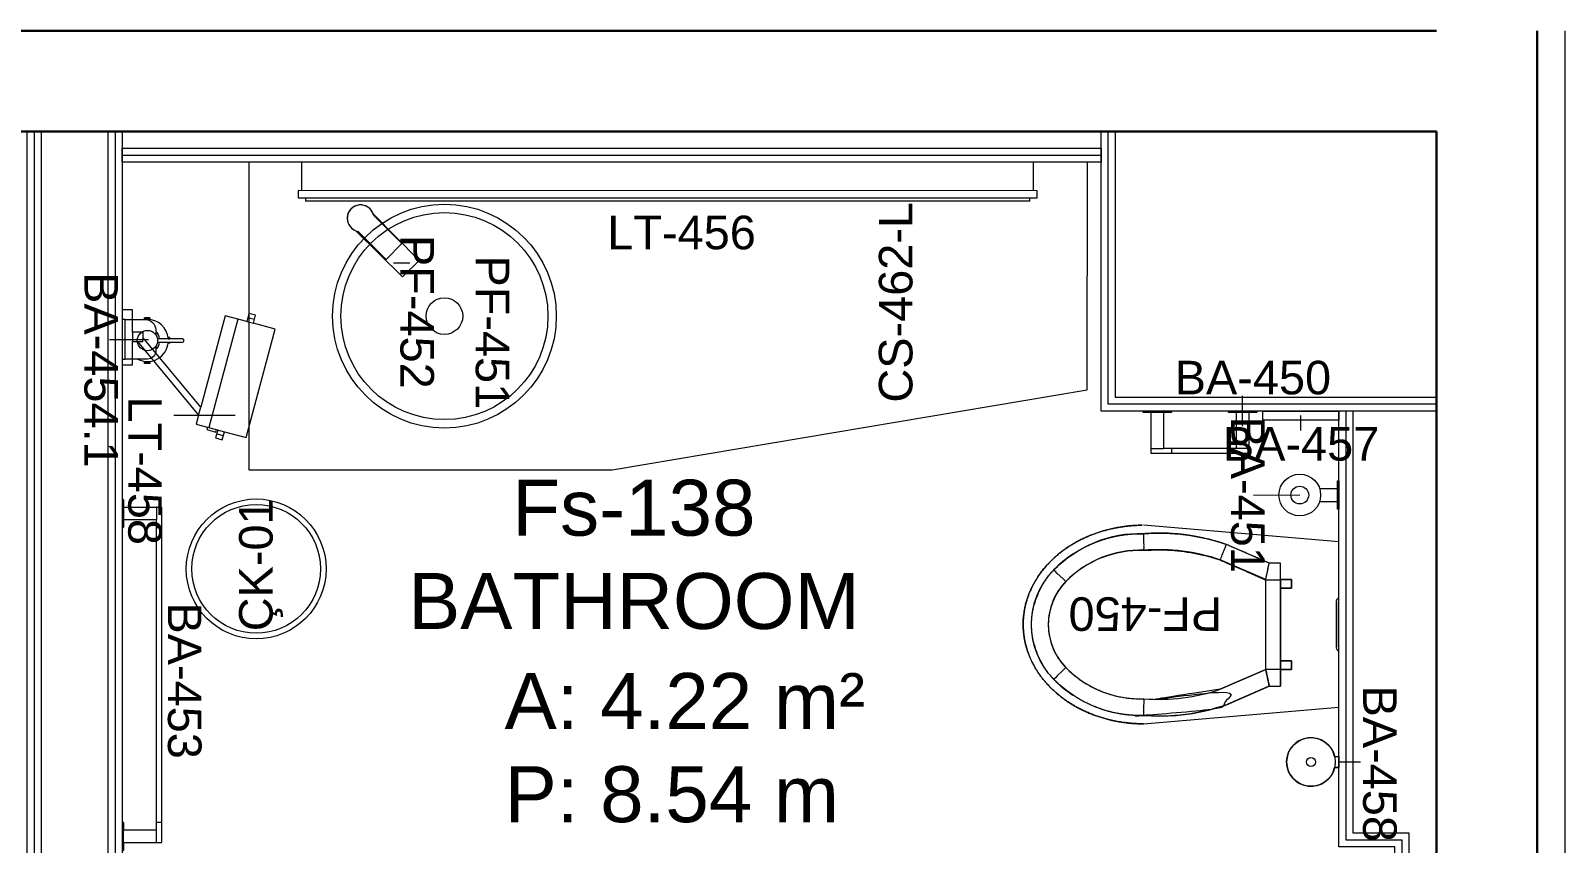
# Model space of a CAD drawing. Header units: centimetres. Extents: x 118932 to 154602, y -32682 to -23521.
# Drawn here: x 141297.3 to 141571.7, y -27635.5 to -27490.3 of the extents above; entities that cross this region are included whole.
import ezdxf

# ---------------------------------------------------------------- set-up
doc = ezdxf.new("R2010")
doc.units = ezdxf.units.CM
doc.header["$LTSCALE"] = 50
doc.header["$MEASUREMENT"] = 0
for name, color, linetype, lineweight, true_color in [('GEN_00_BL_Yazı', 7, 'Continuous', 0, 0x4f5250), ('GEN_00_BL_Ölçü Dış', 7, 'Continuous', 5, 0x766a5e), ('GEN_02_TF_Islak Hacim', 7, 'Continuous', 5, 0x007cb0), ('GEN_02_TF_Mobilya', 7, 'Continuous', 5, 0x745e3d), ('GEN_05_ML_Alçıpan', 7, 'Continuous', 18, 0x008b29), ('GEN_05_ML_Alçıpan_giydirme', 7, 'Continuous', 18, 0x7ebab5), ('KALACAK DUVARLAR', 7, 'Continuous', 30, 0x005387)]:
    doc.layers.add(name, color=color, linetype=linetype, lineweight=lineweight, true_color=true_color)
doc.styles.add('ARIAL', font='arial.ttf')
doc.styles.add('Arial_6', font='arial.ttf', dxfattribs={"height": 59.5325})

# ---------------------------------------------------------------- blocks, each defined once
blk = doc.blocks.new('KALACAK DUVALAR LEVEL 0 C BLOK')
at = {"layer": 'KALACAK DUVARLAR'}
for p, q in [((633.07, 1104.82, 0), (6.67, 1104.81, 0)), ((6.67, 1086.81, 0), (633.07, 1086.82, 0))]:
    blk.add_line(p, q, dxfattribs=at)
at = {"layer": 'KALACAK DUVARLAR', "elevation": 0}
blk.add_lwpolyline([(633.07, 1086.82), (633.07, 879.11), (651.07, 879.11), (651.07, 1104.82)], dxfattribs=at)
blk = doc.blocks.new('452 faucet')
at = {"layer": 'GEN_02_TF_Islak Hacim'}
for p, q in [((-1.94, 2.66), (-2.04, 2.66)), ((-2.04, 2.15), (-1.95, 2.15))]:
    blk.add_line(p, q, dxfattribs=at)
at = {"layer": 'GEN_02_TF_Islak Hacim', "flags": 128}
for points in [[(2.66, 1.5), (10.93, 9.85), (7.98, 12.81), (-0.43, 4.57)], [(2.77, 1.91), (7.78, 6.92), (4.95, 9.74), (-0.12, 4.67)]]:
    blk.add_lwpolyline(points, dxfattribs=at)
at = {"layer": 'GEN_02_TF_Islak Hacim'}
for start, end in [(103.2039, 349.4026), (111.0963, 172.457), (184.6196, 339.2871)]:
    blk.add_arc((0.43, 2.35), 2.38, start, end, dxfattribs=at)
blk = doc.blocks.new('pr 451 rooms sink')
at = {"layer": 'GEN_00_BL_Yazı'}
blk.add_line((-9.51, -14.12), (-9.51, -11.21), dxfattribs=at)
at = {"layer": 'GEN_02_TF_Islak Hacim'}
for radius in [20, 18.5, 3.27]:
    blk.add_circle((0, -5), radius, dxfattribs=at)
blk.add_blockref('452 faucet', (-17.93, -22.35))
at = {"layer": 'GEN_00_BL_Yazı', "char_height": 6, "width": 26.0709, "attachment_point": 1, "style": 'Arial_6'}
for s, insert in [('PF-451', (-10.85, 6.59)), ('PF-452', (-14.51, -6.87))]:
    blk.add_mtext(s, dxfattribs=dict(at, insert=insert))
blk = doc.blocks.new('LEFT 462 TEZGAH')
at = {"layer": 'GEN_02_TF_Islak Hacim'}
blk.add_lwpolyline([(52.71, 65), (-2.29, 65), (-2.29, 0), (12.01, -84.92), (52.72, -85), (52.71, 65)], dxfattribs=at)
at = {"rotation": 180}
blk.add_blockref('pr 451 rooms sink', (25.21, 25), dxfattribs=at)
at = {"layer": 'GEN_00_BL_Yazı', "insert": (9.75, -53.76), "char_height": 6, "width": 26.5421, "attachment_point": 7, "style": 'Arial_6'}
blk.add_mtext('CS-462-L', dxfattribs=at)
blk = doc.blocks.new('makeup mirror 16__hcr07922_rfa - LT-458 SHAVING MIRROR-14453733-TYPE J')
at = {"layer": 'GEN_00_BL_Yazı'}
blk.add_line((48117.6, 10856), (48007.7, 10856), dxfattribs=at)
at = {"layer": 'GEN_02_TF_Islak Hacim'}
for p, q in [((47933.7, 11045.1), (47915.6, 11045.1)), ((47915.6, 11045.1), (47915.6, 10946.6)), ((47933.6, 11005.1), (47933.7, 11045.1)), ((48099.6, 11034.3), (48055.8, 10870.9)), ((48138.4, 11023.9), (48099.6, 11034.3)), ((48142.1, 11038.5), (48138.4, 11023.9)), ((48140.3, 11031.2), (48151.9, 11028.1)), ((48153.7, 11035.3), (48142.1, 11038.5)), ((48150, 11020.8), (48153.7, 11035.3)), ((47952.7, 11005.1), (47933.6, 11005.1)), ((47933.6, 11005.1), (47933.6, 10988)), ((47952.7, 10995), (47952.7, 11005.1)), ((48122.1, 11028.3), (48070.2, 10834.5)), ((48137, 10816.6), (48188.9, 11010.4)), ((48138.4, 11023.9), (48150, 11020.8)), ((48188.9, 11010.4), (48150, 11020.8)), ((47933.6, 10946.6), (47933.6, 10988)), ((47933.6, 10988), (47942.9, 10988)), ((47942.9, 10988), (48052, 10856.8)), ((47942.9, 10988), (47952.6, 10988)), ((47952.6, 10988), (47952.7, 10995)), ((48055.8, 10870.9), (47952.7, 10995)), ((47915.6, 10946.6), (47933.6, 10946.6)), ((48052, 10856.8), (48055.8, 10870.9)), ((48052, 10856.8), (48047.7, 10840.4)), ((48047.7, 10840.4), (48067.8, 10835.2)), ((48067.8, 10835.2), (48066.6, 10830.7)), ((48066.6, 10830.7), (48083.1, 10826.3)), ((48067.8, 10835.2), (48098.1, 10827.1)), ((48086.5, 10830.2), (48082.5, 10815.9)), ((48082.5, 10815.9), (48094.1, 10812.8)), ((48083.1, 10826.3), (48084.3, 10830.7)), ((48084.3, 10830.7), (48086.5, 10830.2)), ((48084.6, 10823.1), (48096.2, 10820)), ((48094.1, 10812.8), (48098.1, 10827.1)), ((48098.1, 10827.1), (48137, 10816.6))]:
    blk.add_line(p, q, dxfattribs=at)
at = {"layer": 'GEN_00_BL_Yazı', "insert": (47986.3, 10890.1), "char_height": 60, "width": 251.286, "attachment_point": 1, "rotation": 270, "style": 'Arial_6'}
blk.add_mtext('LT-458', dxfattribs=at)
blk = doc.blocks.new('Soap Dispenser - Trio - BA-454 SOAP DISPENSER -single-14380691-TYPE J')
at = {"layer": 'GEN_00_BL_Yazı'}
blk.add_line((1.1, -47.1), (1.1, 22.9), dxfattribs=at)
at = {"layer": 'GEN_02_TF_Islak Hacim', "flags": 128}
for points in [[(37.9, -5), (37.9, 0), (-33.1, 0), (-33.1, -5)], [(-38.5, -39.5), (-38.5, -49.5), (-40.9, -49.5), (-40.9, -39.5)], [(40.5, -49.5), (40.5, -39.5), (37.9, -39.5), (37.9, -49.5)], [(40.3, -39.5), (40.3, -49.5), (38.6, -49.5), (38.6, -39.5)], [(-4.4, -84.9), (-4.4, -83), (-3, -83), (-3, -84.9)], [(5.6, -84.9), (5.6, -83), (3, -83), (3, -84.9)]]:
    blk.add_lwpolyline(points, close=True, dxfattribs=at)
for points in [[(-9.8, -60.2), (-17.9, -60.2, -0.414214), (-33.1, -45), (-33.1, -5)], [(37.9, -5), (37.9, -40.2, -0.39688), (19.1, -60.2), (9.9, -60.2)], [(-3, -62.6), (-3, -102.6), (-3, -102.8), (-3, -103), (-3, -103.2), (-3, -103.4), (-3, -103.6), (-3, -103.8), (-3, -104), (-3, -104.2), (-3, -104.4), (-3, -104.5), (-3, -104.7), (-3, -104.9), (-3, -105.1), (-3, -105.2), (-3, -105.4), (-3, -105.6), (-3, -105.7), (-3, -105.9), (-3, -106), (-3, -106.2), (-3, -106.3), (-3, -106.4), (-3, -106.6), (-3, -106.7), (-3, -106.8), (-3, -106.9), (-3, -107), (-3, -107.1), (-3, -107.2), (-3, -107.6, 1), (3, -107.6), (3, -107.6), (3, -107.6), (3, -107.6), (3, -107.5), (3, -107.5), (3, -107.4), (3, -107.4), (3, -107.3), (3, -107.3), (3, -107.2), (3, -107.1), (3, -107), (3, -106.9), (3, -106.8), (3, -106.7), (3, -106.6), (3, -106.5), (3, -106.4), (3, -106.2), (3, -106.1), (3, -105.9), (3, -105.8), (3, -105.6), (3, -105.5), (3, -105.3), (3, -105.1), (3, -104.9), (3, -104.8), (3, -104.6), (3, -104.4), (3, -104.2), (3, -104), (3, -103.8), (3, -103.6), (3, -103.4), (3, -103.2), (3, -103), (3, -102.8), (3, -102.6), (3, -102.6), (3, -62.6)]]:
    blk.add_lwpolyline(points, format="xyb", dxfattribs=at)
for points in [[(-37.2, -49.5), (-40.9, -49.5), (-40.9, -39.5), (-37.1, -39.5)], [(-3, -82.3), (-3, -85), (-4.4, -85), (-4.4, -82.2)], [(3, -82.3), (3, -85), (5.6, -85), (5.6, -82)]]:
    blk.add_lwpolyline(points, dxfattribs=at)
at = {"layer": 'GEN_02_TF_Islak Hacim'}
blk.add_circle((0, -45), 18.2, dxfattribs=at)
for radius, start, end in [(37.5, 152.0898, 265.4435), (37.5, 274.5565, 1.1736), (22, 224.0164, 262.212), (22, 277.788, 316.0936)]:
    blk.add_arc((0, -45), radius, start, end, dxfattribs=at)
at = {"layer": 'GEN_00_BL_Yazı', "insert": (122.2, 7.7), "char_height": 60, "width": 331.384, "attachment_point": 1, "rotation": 180, "style": 'Arial_6'}
blk.add_mtext('BA-454.1', dxfattribs=at)
blk = doc.blocks.new('sanitary bag dispenser - BA-457 BAG DISPENSER-14823600-TYPE J')
at = {"layer": 'GEN_00_BL_Yazı'}
blk.add_line((145, -37.4), (145, -10.5), dxfattribs=at)
at = {"layer": 'GEN_02_TF_Islak Hacim'}
blk.add_lwpolyline([(213, -3), (213, -19.4), (77, -19.4), (77, -3)], close=True, dxfattribs=at)
at = {"layer": 'GEN_00_BL_Yazı', "insert": (5.9, -31.4), "char_height": 60, "width": 265.421, "attachment_point": 1, "style": 'Arial_6'}
blk.add_mtext('BA-457', dxfattribs=at)
blk = doc.blocks.new('Accessory-Tissue_Holder-KOHLER-Composed-K-73148 - BA-451 SPARE TP-14820996-TYPE GxL')
at = {"layer": 'GEN_00_BL_Yazı'}
blk.add_line((-52678, -5376.6), (-52678.1, -5294), dxfattribs=at)
at = {"layer": 'GEN_02_TF_Islak Hacim'}
blk.add_lwpolyline([(-52653.4, -5226.7), (-52667.2, -5226.7), (-52688.8, -5226.7), (-52702.6, -5226.7, -0.414214), (-52703.4, -5225.8), (-52703.4, -5224.2), (-52652.6, -5224.2), (-52652.6, -5225.8, -0.414214)], format="xyb", close=True, dxfattribs=at)
for points in [[(-52688.8, -5226.7, 0.414214), (-52689.4, -5227.3), (-52689.4, -5258.6)], [(-52666.5, -5258.6), (-52666.5, -5227.3, 0.414214), (-52667.2, -5226.7)]]:
    blk.add_lwpolyline(points, format="xyb", dxfattribs=at)
for radius in [37.3, 15.9]:
    blk.add_circle((-52678, -5294.1), radius, dxfattribs=at)
at = {"layer": 'GEN_00_BL_Yazı', "insert": (-52538.9, -5356.8), "char_height": 60, "width": 265.421, "attachment_point": 3, "style": 'Arial_6'}
blk.add_mtext('BA-451', dxfattribs=at)
blk = doc.blocks.new('Accessory-Tissue_Holder-KOHLER-Composed-K-73147 - BA-450 TOILET PAPER HOLDER-14820997-TYPE GxL')
at = {"layer": 'GEN_00_BL_Yazı'}
blk.add_line((-51986.7, -5251.1), (-51986.7, -5197.1), dxfattribs=at)
at = {"layer": 'GEN_02_TF_Islak Hacim', "lineweight": 13}
for p, q in [((-52113.8, -5290.7), (-52113.8, -5299.6)), ((-52012.2, -5299.6), (-52012.2, -5290.7))]:
    blk.add_line(p, q, dxfattribs=at)
for points in [[(-52113.8, -5224.2), (-52113.8, -5225.9, -0.414214), (-52114.6, -5226.7), (-52128.5, -5226.7), (-52149.8, -5226.7), (-52163.8, -5226.7, -0.414214), (-52164.6, -5225.9), (-52164.6, -5224.2), (-52113.8, -5224.2)], [(-51961.4, -5224.2), (-51961.4, -5225.9, -0.414214), (-51962.2, -5226.7), (-51976.1, -5226.7), (-51997.4, -5226.7), (-52011.4, -5226.7, -0.414214), (-52012.2, -5225.9), (-52012.2, -5224.2), (-51961.4, -5224.2)], [(-51976.2, -5290.7, 0.414214), (-51975.3, -5289.9), (-51975.3, -5227.5, 0.414214), (-51976.1, -5226.7), (-51997.4, -5226.7, 0.414214), (-51998.2, -5227.5), (-51998.2, -5289.9, 0.414214), (-51997.4, -5290.7)], [(-52149.8, -5290.7, 0.414214), (-52150.6, -5291.5), (-52150.6, -5298.8, 0.414214), (-52149.8, -5299.6), (-51976.2, -5299.6, 0.414214), (-51975.3, -5298.8), (-51975.3, -5291.5, 0.414214), (-51976.2, -5290.7), (-51997.4, -5290.7), (-52128.6, -5290.7)]]:
    blk.add_lwpolyline(points, format="xyb", dxfattribs=at)
blk.add_lwpolyline([(-52149.8, -5226.7, 0.414214), (-52150.6, -5227.5), (-52150.6, -5289.9, 0.414214), (-52149.8, -5290.7), (-52128.6, -5290.7, 0.414214), (-52127.7, -5289.9), (-52127.7, -5227.5, 0.414214), (-52128.5, -5226.7), (-52149.8, -5226.7)], format="xyb", close=True, dxfattribs=at)
at = {"layer": 'GEN_00_BL_Yazı', "insert": (-52108.1, -5134.2), "char_height": 60, "width": 265.421, "attachment_point": 1, "style": 'Arial_6'}
blk.add_mtext('BA-450', dxfattribs=at)
blk = doc.blocks.new('Escobillero-pared_Tres-Max-tres_13463624 - BA-458 TOILET BRUSH HOLDER-14820998-TYPE J')
at = {"layer": 'GEN_00_BL_Yazı'}
blk.add_line((0, 50), (0, 88.6), dxfattribs=at)
at = {"layer": 'GEN_02_TF_Islak Hacim'}
for p, q in [((-10, 42.3), (-10, 50)), ((-10, 50), (10, 50)), ((10, 50), (-10, 50)), ((-10, 42.3), (-10, 50)), ((10, 50), (10, 42.3)), ((10, 42.3), (10, 50))]:
    blk.add_line(p, q, dxfattribs=at)
for radius in [43.5, 8]:
    blk.add_circle((0, 0), radius, dxfattribs=at)
blk.add_arc((0, 0), 43.5, 103.2903, 76.7097, dxfattribs=at)
at = {"layer": 'GEN_00_BL_Yazı', "insert": (143, 153.2), "char_height": 60, "width": 265.421, "attachment_point": 3, "style": 'Arial_6'}
blk.add_mtext('BA-458', dxfattribs=at)
blk = doc.blocks.new('Accessory-Towel_Bar-KOHLER-Composed-K-73142 _1_ - BA-453 TOWEL BAR 24_-14138606-TYPE GxL')
at = {"layer": 'GEN_02_TF_Islak Hacim', "lineweight": 13}
for p, q in [((-53279.2, -6870.5), (-53279.2, -6863.3)), ((-53279.2, -6929.9), (-53279.2, -6872.2)), ((-53278.4, -6862.5), (-52680, -6862.5)), ((-53278.4, -6871.4), (-53257.1, -6871.4)), ((-52701.3, -6871.4), (-53257.1, -6871.4)), ((-53256.3, -6872.2), (-53256.3, -6929.9)), ((-53242.4, -6862.5), (-53242.4, -6871.4)), ((-52716.1, -6871.4), (-52716.1, -6862.5)), ((-52702.1, -6929.9), (-52702.1, -6872.2)), ((-52680, -6871.4), (-52701.3, -6871.4)), ((-52679.2, -6863.3), (-52679.2, -6870.5)), ((-52679.2, -6872.2), (-52679.2, -6929.9)), ((-53293.2, -6932.7), (-53293.2, -6931.5)), ((-53293.2, -6932.7), (-53242.4, -6932.7)), ((-53292.4, -6930.7), (-53278.4, -6930.7)), ((-53278.4, -6930.7), (-53257.1, -6930.7)), ((-53257.1, -6930.7), (-53243.2, -6930.7)), ((-53242.4, -6931.5), (-53242.4, -6932.7)), ((-52716.1, -6932.7), (-52716.1, -6931.5)), ((-52716.1, -6932.7), (-52665.3, -6932.7)), ((-52715.3, -6930.7), (-52701.3, -6930.7)), ((-52680, -6930.7), (-52701.3, -6930.7)), ((-52680, -6930.7), (-52666.1, -6930.7)), ((-52665.3, -6931.5), (-52665.3, -6932.7))]:
    blk.add_line(p, q, dxfattribs=at)
for centre, radius, start, end in [((-53278.4, -6863.3), 0.82, 90, 180), ((-53278.4, -6870.5), 0.814, 180, 270), ((-53278.4, -6872.2), 0.814, 90, 180), ((-53257.1, -6872.2), 0.814, 0, 90), ((-52701.3, -6872.2), 0.814, 90, 180), ((-52680, -6863.3), 0.82, 0, 90), ((-52680, -6870.5), 0.814, 270, 0), ((-52680, -6872.2), 0.814, 0, 90), ((-53292.4, -6931.5), 0.797, 90, 180), ((-53278.4, -6929.9), 0.804, 180, 270), ((-53257.1, -6929.9), 0.804, 270, 0), ((-53243.2, -6931.5), 0.797, 0, 90), ((-52715.3, -6931.5), 0.797, 90, 180), ((-52701.3, -6929.9), 0.804, 180, 270), ((-52680, -6929.9), 0.804, 270, 0), ((-52666.1, -6931.5), 0.797, 0, 90)]:
    blk.add_arc(centre, radius, start, end, dxfattribs=at)
at = {"layer": 'GEN_00_BL_Yazı', "insert": (-53108.7, -6791.1), "char_height": 60, "width": 265.421, "attachment_point": 1, "style": 'Arial_6'}
blk.add_mtext('BA-453', dxfattribs=at)
blk = doc.blocks.new('Toilet_wall_hung_6505 - PF-450 TOILET-12873441-TYPE GxL')
at = {"layer": 'GEN_02_TF_Islak Hacim'}
for p, q in [((-91.8, 508.9), (-95.2, 512.3)), ((91.4, 508.9), (94.8, 512.3)), ((-177.5, 355), (-148, 5.5)), ((-177.5, 355), (-148, 5.5)), ((148, 5.5), (177.5, 355)), ((148, 5.5), (177.5, 355)), ((-80.2, 136.2), (-115.5, 217.5)), ((-115.5, 217.5), (-80.2, 136.2)), ((-80.2, 136.2), (-115.5, 217.5)), ((79.8, 136.2), (115.2, 217.5)), ((109.8, 130), (143.1, 206.7)), ((109.8, 130), (143.1, 206.7)), ((-110.2, 130), (-110.2, 110)), ((-110.2, 130), (-110.2, 110)), ((-110.2, 110), (109.8, 110)), ((-80.2, 110), (-110.2, 110)), ((-80.2, 136.2), (79.8, 136.2)), ((-80.2, 110), (-80.2, 136.2)), ((109.8, 110), (109.8, 130)), ((109.8, 110), (109.8, 130)), ((-65.2, 90), (-80.2, 90)), ((80.2, 90), (65.2, 90)), ((-148, 5.5), (148, 5.5))]:
    blk.add_line(p, q, dxfattribs=at)
at = {"layer": 'GEN_02_TF_Islak Hacim', "flags": 128}
blk.add_lwpolyline([(-143.5, 206.7, -0.102893), (-162.7, 355, -0.208147), (-98, 515.2, -0.407287), (97.6, 515.2, -0.208147), (162.3, 355, -0.102893), (143.1, 206.7), (147.7, 220.6), (151.6, 234.8), (155, 249.1), (157.9, 263.5), (160.1, 278), (161.8, 292.6), (162.9, 307.2), (163.3, 321.9), (163.3, 336.6), (162.6, 351.3), (162.3, 355, 0.103003), (146.6, 441.8)], format="xyb", dxfattribs=at)
at = {"layer": 'GEN_02_TF_Islak Hacim'}
for points in [[(76.6, 493.8, 0.195174), (0, 525, 0.196091), (-77, 493.7, 0.210216), (-132.7, 354.3)], [(80.2, 136.2), (115.5, 217.5, 0.103229), (132.7, 354.3, 0.210216), (77, 493.7, 0.198067), (0, 525, 0.198067), (-77, 493.7), (-82.4, 499.3), (-91.8, 508.9)], [(-95.2, 512.3), (-98, 515.2, 0.051366), (-126.3, 481)], [(132.3, 354.3, 0.210348), (76.6, 493.8), (82, 499.3), (91.4, 508.9)], [(125.9, 481, 0.051366), (97.6, 515.2), (94.8, 512.3)]]:
    blk.add_lwpolyline(points, format="xyb", dxfattribs=at)
at = {"layer": 'GEN_02_TF_Islak Hacim', "flags": 128}
blk.add_lwpolyline([(-162.7, 355), (-163.5, 340.3), (-163.8, 325.6), (-163.4, 311), (-162.5, 296.3), (-161, 281.7), (-158.9, 267.1), (-156.2, 252.7), (-152.9, 238.4), (-149.1, 224.2), (-144.7, 210.2), (-143.5, 206.7), (-110.2, 130), (-110.2, 110)], dxfattribs=at)
at = {"layer": 'GEN_02_TF_Islak Hacim'}
for points in [[(-65.2, 110), (-65.2, 90), (-80.2, 90), (-80.2, 110), (-80.2, 90), (-65.2, 90)], [(80.2, 110), (80.2, 90), (65.2, 90), (65.2, 110), (65.2, 90), (80.2, 90)]]:
    blk.add_lwpolyline(points, close=True, dxfattribs=at)
for centre, radius, start, end in [((-0.2, 415), 140, 104.7131, 119.5056), ((-0.2, 415), 140, 60.4414, 75.181), ((-0.2, 415), 110, 45.7018, 134.2982), ((53.7, 360.8), 186.5, 134.5053, 181.9918), ((-54.1, 360.8), 186.5, 358.0082, 45.4947), ((203.5, 326.9), 337.3, 175.3479, 198.9228), ((-203.9, 326.9), 337.3, 341.0772, 4.6521)]:
    blk.add_arc(centre, radius, start, end, dxfattribs=at)
for points, weights, knots in [([(-177.5, 355), (-177.5, 433.7), (-145, 501.8), (-88.7, 541.2), (-32.5, 580.5), (32.5, 580.5), (88.8, 541.2), (145, 501.8), (177.5, 433.7), (177.5, 355), (177.5, 371.1), (174.5, 403.2), (161.3, 449.1), (139.9, 490.2), (111.6, 524.5), (77.7, 550.3), (39.8, 566.4), (13.3, 570), (0, 570), (-13.3, 570), (-39.8, 566.4), (-77.7, 550.3), (-111.6, 524.5), (-139.9, 490.2), (-161.3, 449.1), (-174.5, 403.2), (-177.5, 371.1), (-177.5, 355)], [1, 0.910683602523, 0.910683602523, 1, 0.910683602523, 0.910683602523, 1, 0.910683602523, 0.910683602523, 1, 1, 1, 1, 1, 1, 1, 1, 1, 1, 1, 1, 1, 1, 1, 1, 1, 1, 1], [0, 0, 0, 0, 1.047198, 1.047198, 1.047198, 2.094395, 2.094395, 2.094395, 3.141593, 3.141593, 3.141593, 3.28445, 3.427307, 3.570164, 3.713021, 3.855878, 3.998736, 4.141593, 4.141593, 4.141593, 4.28445, 4.427307, 4.570164, 4.713021, 4.855878, 4.998736, 5.141593, 5.141593, 5.141593, 5.141593]), ([(-115.5, 217.5), (-130.6, 261.6), (-136.4, 307.8), (-132.7, 354.3), (-136.4, 307.8), (-130.6, 261.6), (-115.5, 217.5), (-117.6, 216.7), (-121.8, 215.1), (-129.8, 212), (-137.3, 209.1), (-142.5, 207.1), (-143.5, 206.7), (-143.5, 206.7), (-160.1, 254.4), (-166.6, 304.6), (-162.7, 355), (-162.7, 356.5), (-162.7, 358), (-162.8, 359.6), (-162.7, 362.5), (-162.7, 365.3), (-162.6, 368.2), (-162.5, 371.1), (-162.3, 374), (-162.2, 376.9), (-161.9, 379.7), (-161.6, 382.6), (-161.4, 385.5), (-161, 388.4), (-160.6, 391.2), (-160.2, 394.1), (-159.7, 396.9), (-159.2, 399.8), (-158.7, 402.6), (-158.1, 405.4), (-157.5, 408.2), (-156.8, 411.1), (-156.1, 413.8), (-155.4, 416.6), (-154.7, 419.4), (-153.8, 422.2), (-153, 425), (-152.2, 427.7), (-151.2, 430.4), (-150.3, 433.2), (-149.3, 435.9), (-148.3, 438.6), (-147.2, 441.3), (-146.1, 444), (-145, 446.6), (-143.8, 449.2), (-142.7, 451.9), (-141.4, 454.5), (-140.1, 457.1), (-138.9, 459.7), (-137.5, 462.2), (-136.1, 464.7), (-134.7, 467.3), (-133.3, 469.8), (-131.8, 472.2), (-130.3, 474.7), (-128.8, 477.1), (-127.2, 479.6), (-125.6, 482), (-124, 484.4), (-122.3, 486.7), (-120.6, 489.1), (-118.9, 491.4), (-117.1, 493.6), (-115.4, 495.9), (-113.5, 498.2), (-111.7, 500.4), (-109.8, 502.6), (-107.9, 504.7), (-106, 506.9), (-104, 509), (-102, 511.1), (-100, 513.1), (-98, 515.2), (-97.5, 515.7), (-97, 516.1), (-96.5, 516.6), (-95.1, 517.9), (-93.7, 519.1), (-92.4, 520.4), (-90.9, 521.6), (-89.5, 522.8), (-88.1, 524), (-86.6, 525.1), (-85.1, 526.3), (-83.6, 527.4), (-82.1, 528.5), (-80.6, 529.6), (-79.1, 530.7), (-77.5, 531.7), (-76, 532.7), (-74.4, 533.7), (-72.8, 534.7), (-71.2, 535.6), (-69.6, 536.6), (-67.9, 537.5), (-66.3, 538.4), (-64.7, 539.3), (-63, 540.1), (-61.3, 540.9), (-59.6, 541.7), (-57.9, 542.5), (-56.2, 543.3), (-54.5, 544), (-52.8, 544.7), (-51.1, 545.4), (-49.3, 546.1), (-47.6, 546.7), (-45.8, 547.3), (-44, 548), (-42.3, 548.5), (-40.5, 549.1), (-38.7, 549.6), (-36.9, 550.1), (-35.1, 550.6), (-33.3, 551), (-31.5, 551.4), (-29.6, 551.8), (-27.8, 552.2), (-26, 552.6), (-24.1, 552.9), (-22.3, 553.2), (-20.5, 553.5), (-18.6, 553.8), (-16.8, 554), (-14.9, 554.2), (-13, 554.4), (-11.2, 554.6), (-9.3, 554.7), (-7.5, 554.8), (-5.6, 554.9), (-3.7, 554.9), (-1.9, 555), (0, 555), (0.5, 555), (1.1, 555), (1.6, 555), (3.5, 554.9), (5.4, 554.9), (7.2, 554.8), (9.1, 554.7), (11, 554.5), (12.8, 554.4), (14.7, 554.2), (16.5, 554), (18.4, 553.8), (20.2, 553.5), (22.1, 553.2), (23.9, 552.9), (25.8, 552.5), (27.6, 552.2), (29.4, 551.8), (31.2, 551.4), (33.1, 551), (34.9, 550.5), (36.7, 550), (38.5, 549.5), (40.3, 549), (42, 548.5), (43.8, 547.9), (45.6, 547.3), (47.3, 546.7), (49.1, 546), (50.8, 545.4), (52.6, 544.7), (54.3, 543.9), (56, 543.2), (57.7, 542.4), (59.4, 541.7), (61.1, 540.9), (62.8, 540), (64.4, 539.2), (66.1, 538.3), (67.7, 537.4), (69.3, 536.5), (71, 535.6), (72.5, 534.6), (74.1, 533.6), (75.7, 532.6), (77.3, 531.6), (78.8, 530.5), (80.4, 529.5), (81.9, 528.4), (83.4, 527.3), (84.9, 526.2), (86.3, 525), (87.8, 523.9), (89.3, 522.7), (90.7, 521.5), (92.1, 520.3), (93.5, 519), (94.9, 517.8), (96.2, 516.5), (97.6, 515.2), (98.7, 514.1), (99.7, 513), (100.8, 512), (102.8, 509.9), (104.8, 507.8), (106.7, 505.6), (108.6, 503.5), (110.5, 501.3), (112.4, 499.1), (114.2, 496.8), (116, 494.6), (117.8, 492.3), (119.5, 490), (121.2, 487.7), (122.9, 485.4), (124.5, 483), (126.1, 480.6), (127.8, 478.2), (129.3, 475.7), (130.8, 473.3), (132.3, 470.8), (133.7, 468.3), (135.1, 465.8), (136.6, 463.3), (137.9, 460.7), (139.2, 458.1), (140.5, 455.6), (141.7, 452.9), (142.9, 450.3), (144.1, 447.7), (145.3, 445), (146.4, 442.4), (147.5, 439.7), (148.5, 437), (149.5, 434.3), (150.5, 431.6), (151.4, 428.8), (152.2, 426.1), (153.1, 423.4), (153.9, 420.6), (154.7, 417.8), (155.5, 415), (156.1, 412.2), (156.8, 409.4), (157.5, 406.6), (158, 403.8), (158.6, 400.9), (159.1, 398.1), (159.6, 395.2), (160, 392.4), (160.5, 389.5), (160.8, 386.7), (161.1, 383.8), (161.4, 380.9), (161.7, 378.1), (161.9, 375.2), (162.1, 372.3), (162.2, 369.4), (162.3, 366.5), (162.4, 363.7), (162.3, 360.8), (162.3, 357.9), (162.3, 355)], [1, 0.985941487209, 0.985941487209, 1, 0.985941483871, 0.985941483871, 1, 1, 1, 1, 1, 1, 1, 1, 0.986032014241, 0.986032014241, 1, 1, 1, 1, 1, 1, 1, 1, 1, 1, 1, 1, 1, 1, 1, 1, 1, 1, 1, 1, 1, 1, 1, 1, 1, 1, 1, 1, 1, 1, 1, 1, 1, 1, 1, 1, 1, 1, 1, 1, 1, 1, 1, 1, 1, 1, 1, 1, 1, 1, 1, 1, 1, 1, 1, 1, 1, 1, 1, 1, 1, 1, 1, 1, 1, 1, 1, 1, 1, 1, 1, 1, 1, 1, 1, 1, 1, 1, 1, 1, 1, 1, 1, 1, 1, 1, 1, 1, 1, 1, 1, 1, 1, 1, 1, 1, 1, 1, 1, 1, 1, 1, 1, 1, 1, 1, 1, 1, 1, 1, 1, 1, 1, 1, 1, 1, 1, 1, 1, 1, 1, 1, 1, 1, 1, 1, 1, 1, 1, 1, 1, 1, 1, 1, 1, 1, 1, 1, 1, 1, 1, 1, 1, 1, 1, 1, 1, 1, 1, 1, 1, 1, 1, 1, 1, 1, 1, 1, 1, 1, 1, 1, 1, 1, 1, 1, 1, 1, 1, 1, 1, 1, 1, 1, 1, 1, 1, 1, 1, 1, 1, 1, 1, 1, 1, 1, 1, 1, 1, 1, 1, 1, 1, 1, 1, 1, 1, 1, 1, 1, 1, 1, 1, 1, 1, 1, 1, 1, 1, 1, 1, 1, 1, 1, 1, 1, 1, 1, 1, 1, 1, 1, 1, 1, 1, 1, 1, 1, 1, 1, 1, 1, 1, 1, 1, 1, 1, 1, 1, 1, 1, 1, 1, 1, 1, 1, 1], [0, 0, 0, 0, 0.411459, 0.411459, 0.411459, 0.822918, 0.822918, 0.822918, 0.965775, 1.108632, 1.394346, 1.608632, 1.822918, 1.822918, 1.822918, 2.233045, 2.233045, 2.233045, 3.233045, 3.233045, 3.233045, 4.233045, 4.233045, 4.233045, 5.233045, 5.233045, 5.233045, 6.233045, 6.233045, 6.233045, 7.233045, 7.233045, 7.233045, 8.233045, 8.233045, 8.233045, 9.233045, 9.233045, 9.233045, 10.233045, 10.233045, 10.233045, 11.233045, 11.233045, 11.233045, 12.233045, 12.233045, 12.233045, 13.233045, 13.233045, 13.233045, 14.233045, 14.233045, 14.233045, 15.233045, 15.233045, 15.233045, 16.233045, 16.233045, 16.233045, 17.233045, 17.233045, 17.233045, 18.233045, 18.233045, 18.233045, 19.233045, 19.233045, 19.233045, 20.233045, 20.233045, 20.233045, 21.233045, 21.233045, 21.233045, 22.233045, 22.233045, 22.233045, 23.233045, 23.233045, 23.233045, 24.233045, 24.233045, 24.233045, 25.233045, 25.233045, 25.233045, 26.233045, 26.233045, 26.233045, 27.233045, 27.233045, 27.233045, 28.233045, 28.233045, 28.233045, 29.233045, 29.233045, 29.233045, 30.233045, 30.233045, 30.233045, 31.233045, 31.233045, 31.233045, 32.233045, 32.233045, 32.233045, 33.233045, 33.233045, 33.233045, 34.233045, 34.233045, 34.233045, 35.233045, 35.233045, 35.233045, 36.233045, 36.233045, 36.233045, 37.233045, 37.233045, 37.233045, 38.233045, 38.233045, 38.233045, 39.233045, 39.233045, 39.233045, 40.233045, 40.233045, 40.233045, 41.233045, 41.233045, 41.233045, 42.233045, 42.233045, 42.233045, 43.233045, 43.233045, 43.233045, 44.233045, 44.233045, 44.233045, 45.233045, 45.233045, 45.233045, 46.233045, 46.233045, 46.233045, 47.233045, 47.233045, 47.233045, 48.233045, 48.233045, 48.233045, 49.233045, 49.233045, 49.233045, 50.233045, 50.233045, 50.233045, 51.233045, 51.233045, 51.233045, 52.233045, 52.233045, 52.233045, 53.233045, 53.233045, 53.233045, 54.233045, 54.233045, 54.233045, 55.233045, 55.233045, 55.233045, 56.233045, 56.233045, 56.233045, 57.233045, 57.233045, 57.233045, 58.233045, 58.233045, 58.233045, 59.233045, 59.233045, 59.233045, 60.233045, 60.233045, 60.233045, 61.233045, 61.233045, 61.233045, 62.233045, 62.233045, 62.233045, 63.233045, 63.233045, 63.233045, 64.233045, 64.233045, 64.233045, 65.233045, 65.233045, 65.233045, 66.233045, 66.233045, 66.233045, 67.233045, 67.233045, 67.233045, 68.233045, 68.233045, 68.233045, 69.233045, 69.233045, 69.233045, 70.233045, 70.233045, 70.233045, 71.233045, 71.233045, 71.233045, 72.233045, 72.233045, 72.233045, 73.233045, 73.233045, 73.233045, 74.233045, 74.233045, 74.233045, 75.233045, 75.233045, 75.233045, 76.233045, 76.233045, 76.233045, 77.233045, 77.233045, 77.233045, 78.233045, 78.233045, 78.233045, 79.233045, 79.233045, 79.233045, 80.233045, 80.233045, 80.233045, 81.233045, 81.233045, 81.233045, 82.233045, 82.233045, 82.233045, 83.233045, 83.233045, 83.233045, 84.233045, 84.233045, 84.233045, 84.233045]), ([(-77, 493.8), (-114.8, 456.6), (-134.5, 407.3), (-132.7, 354.3), (-136, 354.4), (-142.7, 354.5), (-152.7, 354.8), (-160.6, 354.9), (-162.7, 355), (-162.7, 355), (-163.1, 369.8), (-162, 384.6), (-159.3, 399.2)], [1, 0.943504881062, 0.943504881062, 1, 1, 1, 1, 1, 1, 1, 0.996491355806, 0.996491355806, 1], [0, 0, 0, 0, 0.8293, 0.8293, 0.8293, 1.043586, 1.257872, 1.543586, 1.8293, 1.8293, 1.8293, 2.034582, 2.034582, 2.034582, 2.034582]), ([(162.3, 355), (166.2, 304.6), (159.7, 254.4), (143.1, 206.7), (132, 181.1), (120.9, 155.6), (109.8, 130), (109.8, 123.3), (109.8, 116.7), (109.8, 110), (99.8, 110), (89.8, 110), (79.8, 110), (79.8, 118.7), (79.8, 127.5), (79.8, 136.2), (91.6, 163.3), (103.4, 190.4), (115.2, 217.5), (130.3, 261.6), (136, 307.8), (132.3, 354.3), (135.6, 354.3), (142.3, 354.5), (152.3, 354.8), (160.2, 354.9), (162.3, 355), (162.3, 355)], [1, 0.986032014241, 0.986032014241, 1, 1, 1, 1, 1, 1, 1, 1, 1, 1, 1, 1, 1, 1, 1, 1, 0.985941483871, 0.985941483871, 1, 1, 1, 1, 1, 1, 1], [0, 0, 0, 0, 0.410127, 0.410127, 0.410127, 1.410127, 1.410127, 1.410127, 2.410127, 2.410127, 2.410127, 3.410127, 3.410127, 3.410127, 4.410127, 4.410127, 4.410127, 5.410127, 5.410127, 5.410127, 5.821586, 5.821586, 5.821586, 6.035872, 6.250158, 6.535872, 6.821586, 6.821586, 6.821586, 6.821586])]:
    blk.add_rational_spline(points, weights, degree=3, knots=knots, dxfattribs=at)
for points, knots in [([(-80.2, 136.2), (-82.8, 135.7), (-88, 134.6), (-95.4, 133.1), (-101.7, 131.8), (-108.1, 130.4), (-110.2, 130), (-110.2, 130), (-121.3, 155.6), (-132.4, 181.1), (-143.5, 206.7), (-132.4, 181.1), (-121.3, 155.6), (-110.2, 130), (-100.2, 132.1), (-90.2, 134.2), (-80.2, 136.2), (-26.9, 136.2), (26.5, 136.2), (79.8, 136.2), (79.8, 127.5), (79.8, 118.7), (79.8, 110), (26.5, 110), (-26.9, 110), (-80.2, 110), (-80.2, 118.7), (-80.2, 127.5), (-80.2, 136.2), (-26.9, 136.2), (26.5, 136.2), (79.8, 136.2), (89.8, 134.2), (99.9, 132.2), (109.9, 130.2)], [0, 0, 0, 0, 0.166667, 0.333333, 0.5, 0.666667, 1, 1, 1, 2, 2, 2, 3, 3, 3, 4, 4, 4, 5, 5, 5, 6, 6, 6, 7, 7, 7, 8, 8, 8, 9, 9, 9, 10, 10, 10, 10]), ([(115.2, 217.5), (118.3, 216.3), (124.6, 213.9), (133.9, 210.3), (141.2, 207.4), (143.1, 206.7), (143.1, 206.7)], [-1, -1, -1, -1, -0.785714, -0.571429, -0.285714, 0, 0, 0, 0]), ([(79.8, 136.2), (82.4, 135.7), (87.7, 134.6), (95, 133.1), (101.3, 131.8), (107.7, 130.4), (109.8, 130), (109.8, 130)], [0, 0, 0, 0, 0.166667, 0.333333, 0.5, 0.666667, 1, 1, 1, 1]), ([(-48.3, 5.5), (-48.2, 5.7), (-47.9, 6.1), (-47.5, 6.6), (-46.9, 7.2), (-46.1, 8), (-45.2, 8.6), (-44.4, 9), (-43.6, 9.3), (-42.2, 9.8), (-40.9, 10), (-40, 10), (-13.3, 10), (13.3, 10), (40, 10), (13.3, 10), (-13.3, 10), (-40, 10), (-13.3, 10), (13.3, 10), (40, 10), (40.9, 10), (42.2, 9.8), (43.8, 9.3), (44.8, 8.8), (45.6, 8.3), (46.3, 7.8), (46.9, 7.2), (47.5, 6.6), (47.9, 6.1), (48.2, 5.7), (48.3, 5.5)], [0, 0, 0, 0, 0.043096, 0.084763, 0.12643, 0.209763, 0.293096, 0.334763, 0.37643, 0.459763, 0.62643, 0.62643, 0.62643, 1.62643, 1.62643, 1.62643, 2.62643, 2.62643, 2.62643, 3.62643, 3.62643, 3.62643, 3.793096, 3.87643, 3.959763, 4.00143, 4.043096, 4.12643, 4.168096, 4.209763, 4.25286, 4.25286, 4.25286, 4.25286])]:
    blk.add_open_spline(points, degree=3, knots=knots, dxfattribs=at)
at = {"layer": 'GEN_00_BL_Yazı', "insert": (49.5, 214), "char_height": 60, "width": 260.709, "attachment_point": 7, "rotation": 90, "style": 'Arial_6'}
blk.add_mtext('PF-450', dxfattribs=at)
blk = doc.blocks.new('Electric_Mirror-radiance - LT-456 ELETRIC MIRROR-13669292-TYPE D')
at = {"layer": 'GEN_02_TF_Mobilya'}
for p, q in [((660.4, 63.5), (-660.4, 63.5)), ((-660.4, 63.5), (-660.4, 50.8)), ((-647.7, 69.8), (647.7, 69.8)), ((-647.7, 69.8), (-647.7, 63.5)), ((647.7, 63.5), (647.7, 69.8)), ((660.4, 50.8), (660.4, 63.5)), ((-660.4, 50.8), (660.4, 50.8)), ((-654.1, 50.8), (-654.1, 0)), ((654, 50.8), (654, 0)), ((-654.1, 0), (654, 0))]:
    blk.add_line(p, q, dxfattribs=at)
at = {"layer": 'GEN_00_BL_Yazı', "insert": (107.9, 156.4), "char_height": 60, "width": 265.421, "attachment_point": 7, "rotation": 180.0026, "style": 'Arial_6'}
blk.add_mtext('LT-456', dxfattribs=at)
blk = doc.blocks.new('BANYO ÇÖP KUTUSU')
at = {"layer": 'GEN_02_TF_Islak Hacim'}
for radius in [12.5, 11.5]:
    blk.add_circle((0, 0), radius, dxfattribs=at)
at = {"layer": 'GEN_00_BL_Yazı', "insert": (-11.15, 3.06), "char_height": 6, "width": 25.1286, "attachment_point": 1, "style": 'Arial_6'}
blk.add_mtext('ÇK-01', dxfattribs=at)
blk = doc.blocks.new('LEVEL 0 ISLAK HACİM')
at = {"rotation": 90}
for name, p in [('LEFT 462 TEZGAH', (1045.16, -1160.15, 0)), ('BANYO ÇÖP KUTUSU', (981.5, -1180.12, 0))]:
    blk.add_blockref(name, p, dxfattribs=at)
for name, p, xscale, yscale, zscale, rotation in [('Electric_Mirror-radiance - LT-456 ELETRIC MIRROR-13669292-TYPE D', (1055.07, -1107.43, 0), 0.09999999999999588, 0.09999999999999588, 0.09999999999999588, 179.997415383236), ('Soap Dispenser - Trio - BA-454 SOAP DISPENSER -single-14380691-TYPE J', (957.56, -1139.3, 0), 0.1000000000000019, 0.1000000000000019, 0.1000000000000019, 90), ('Accessory-Tissue_Holder-KOHLER-Composed-K-73148 - BA-451 SPARE TP-14820996-TYPE GxL', (1697.5, -6434.72, 0), 0.1, 0.1, 0.1, 270), ('Accessory-Towel_Bar-KOHLER-Composed-K-73142 _1_ - BA-453 TOWEL BAR 24_-14138606-TYPE GxL', (1650.83, -6496.99, 0), 0.1, 0.1, 0.1, 270), ('Toilet_wall_hung_6505 - PF-450 TOILET-12873441-TYPE GxL', (1175.63, -1190.06, 0), 0.1000000000000021, 0.1000000000000021, 0.1000000000000021, 90), ('Escobillero-pared_Tres-Max-tres_13463624 - BA-458 TOILET BRUSH HOLDER-14820998-TYPE J', (1170.09, -1214.63, 0), 0.1, 0.1, 0.1, 270)]:
    blk.add_blockref(name, p, dxfattribs=dict(xscale=xscale, yscale=yscale, zscale=zscale, rotation=rotation))
for name, p, xscale, yscale, zscale in [('makeup mirror 16__hcr07922_rfa - LT-458 SHAVING MIRROR-14453733-TYPE J', (-3834, -2238.3, 0), 0.1000000000000001, 0.1000000000000001, 0.1000000000000001), ('Accessory-Tissue_Holder-KOHLER-Composed-K-73147 - BA-450 TOILET PAPER HOLDER-14820997-TYPE GxL', (6356.54, -629.5, 0), 0.1000000000000002, 0.1000000000000002, 0.1000000000000002), ('sanitary bag dispenser - BA-457 BAG DISPENSER-14823600-TYPE J', (1153.76, -1151.62, 0), 0.1000000000000002, 0.1000000000000002, 0.1000000000000002)]:
    blk.add_blockref(name, p, dxfattribs=dict(xscale=xscale, yscale=yscale, zscale=zscale))
blk = doc.blocks.new('DUVAR LEVEL 0 C BLOK')
at = {"layer": 'GEN_05_ML_Alçıpan', "elevation": 0}
for points in [[(143.32, -39.16), (118.82, -39.16), (118.82, 182.73), (121.32, 182.73), (121.32, -36.66), (143.32, -36.66)], [(143.32, -24.66), (133.32, -24.66), (133.32, 182.73), (135.82, 182.73), (135.82, -22.16), (143.32, -22.16)], [(370.82, 132.73), (310.82, 132.73), (310.82, 182.73), (313.32, 182.73), (313.32, 135.23), (370.82, 135.23)]]:
    blk.add_lwpolyline(points, close=True, dxfattribs=at)
for points in [[(120.07, 182.73), (120.07, -37.91), (143.32, -37.91)], [(134.57, 182.73), (134.57, -23.41), (143.32, -23.41)], [(370.82, 133.98), (312.07, 133.98), (312.07, 182.73)]]:
    blk.add_lwpolyline(points, dxfattribs=at)
at = {"layer": 'GEN_05_ML_Alçıpan_giydirme'}
blk.add_line((135.82, 178.47, 0), (310.82, 178.47, 0), dxfattribs=at)
at = {"layer": 'GEN_05_ML_Alçıpan_giydirme', "elevation": 0}
for points in [[(393.82, -39.16), (393.82, 200.73)], [(354.57, 132.73), (354.59, 56.11), (364.59, 56.11), (364.59, -22.16), (365.84, -22.16), (365.84, -22.16), (363.34, -22.16), (363.34, 54.86), (353.34, 54.86), (353.32, 132.73)], [(355.82, 132.73), (355.84, 57.36), (365.84, 57.36), (365.84, -22.16), (365.84, -22.16)]]:
    blk.add_lwpolyline(points, dxfattribs=at)
blk.add_lwpolyline([(135.82, 179.72), (310.82, 179.72), (310.82, 177.22), (135.82, 177.22)], close=True, dxfattribs=at)
blk = doc.blocks.new('TEFRISLI MAHAL LEVEL 0 C BLOK')
at = {"layer": 'GEN_00_BL_Yazı', "transparency": 33554687, "insert": (-135.01, 420.18, 0), "char_height": 10, "width": 52.5659, "attachment_point": 1, "style": 'ARIAL'}
blk.add_mtext('\\pxqc;Fs-138\\PBATHROOM', dxfattribs=at)
at = {"layer": 'GEN_00_BL_Yazı', "transparency": 33554687, "insert": (86.94, 358.82, 0.01), "char_height": 10, "attachment_point": 9, "style": 'ARIAL'}
blk.add_mtext_dynamic_manual_height_columns('\\A1;\\pxi-3,l4,ql,t4;A: 4.22 m²\\P\\pt4,7;P: 8.54 m', width=228.7768, gutter_width=8.33, heights=[129.13], dxfattribs=at)

msp = doc.modelspace()

# ---------------------------------------------------------------- block references
msp.add_blockref('KALACAK DUVALAR LEVEL 0 C BLOK', (140915.54, -28595.1, 0))

# ---------------------------------------------------------------- next in the draw order: block references
msp.add_blockref('LEVEL 0 ISLAK HACİM', (140356.1, -26406.37, 0))

# ---------------------------------------------------------------- next in the draw order: block references
msp.add_blockref('DUVAR LEVEL 0 C BLOK', (141177.84, -27691.02, 0))
at = {"layer": 'GEN_00_BL_Ölçü Dış'}
msp.add_blockref('TEFRISLI MAHAL LEVEL 0 C BLOK', (141513.86, -27990.73, 0), dxfattribs=at)

doc.saveas('drawing.dxf')
